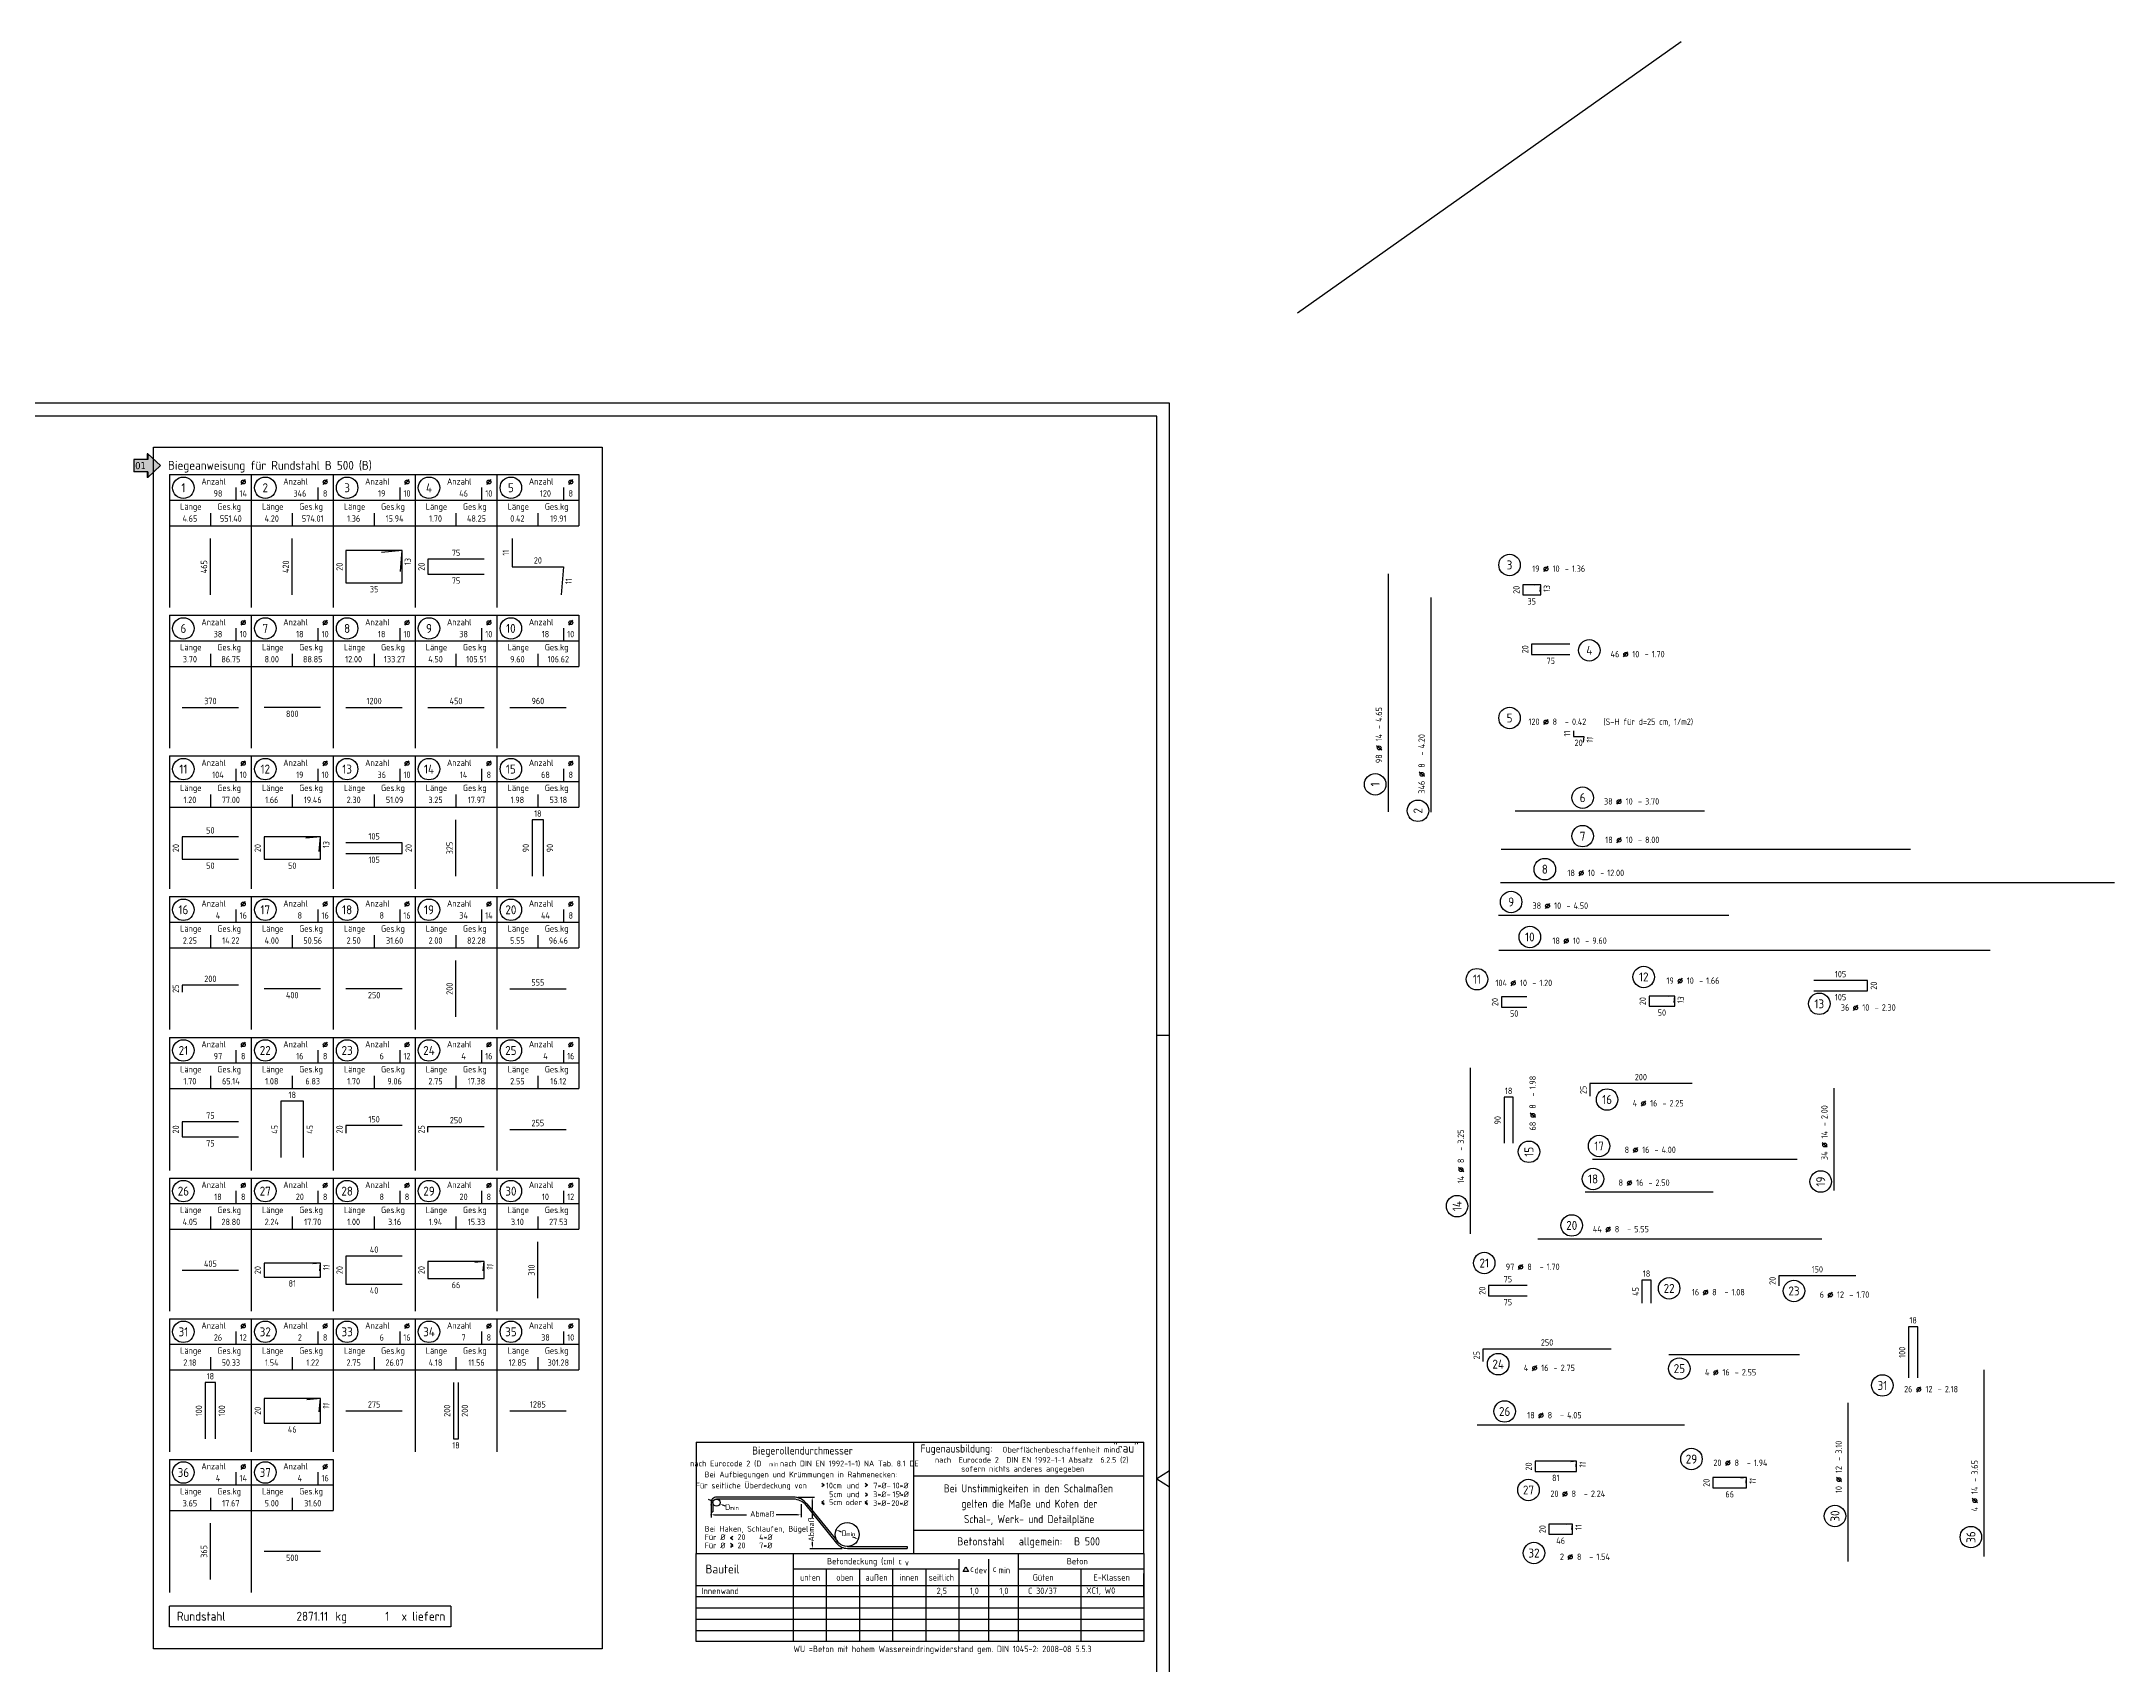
# Model space of a CAD drawing. Extents: x -4 to 84.7, y -5.7 to 50.5.
# Drawn here: x 43.4 to 83.92, y 18.78 to 50.53 of the extents above; entities that cross this region are included whole.
import ezdxf
from ezdxf.enums import TextEntityAlignment as Align

# ---------------------------------------------------------------- set-up
doc = ezdxf.new("R2010")
doc.units = 0
doc.header["$LTSCALE"] = 0.5
doc.linetypes.add('AUSGEZOGEN', pattern=[1000.01, 1000, 0.01])
for name, color, linetype in [('grau_hell', 7, 'Continuous'), ('index', 7, 'Continuous'), ('OBJEKT', 7, 'Continuous'), ('RAHMEN', 7, 'Continuous'), ('RND', 7, 'Continuous'), ('RND_BILD', 7, 'Continuous'), ('TEXT', 7, 'Continuous')]:
    doc.layers.add(name, color=color, linetype=linetype)
doc.layers.add('NOPLOT', color=7, linetype='Continuous', plot=False)
doc.styles.add('helv', font='tahoma.ttf')
doc.styles.add('txt', font='isocp.shx')

# ---------------------------------------------------------------- blocks, each defined once
blk = doc.blocks.new('DINA0')
at = {"layer": 'NOPLOT', "color": 191, "linetype": 'AUSGEZOGEN'}
blk.add_line((123.9, 87.637), (138.9, 98.246), dxfattribs=at)
at = {"layer": 'RAHMEN'}
for p, q in [((118.9, 84.1), (0, 84.1)), ((118.9, 0), (118.9, 84.1))]:
    blk.add_line(p, q, dxfattribs=at)
at = {"layer": 'RAHMEN', "color": 5}
for p, q in [((118.4, 83.6), (2, 83.6)), ((118.4, 0.5), (118.4, 83.6))]:
    blk.add_line(p, q, dxfattribs=at)
at = {"layer": 'RAHMEN', "color": 7}
blk.add_line((118.4, 59.4), (118.9, 59.4), dxfattribs=at)
at = {"layer": 'RAHMEN', "color": 7, "linetype": 'Continuous'}
for p, q in [((118.9, 42.36), (118.4, 42.05)), ((118.4, 42.05), (118.9, 41.74))]:
    blk.add_line(p, q, dxfattribs=at)
blk = doc.blocks.new('RND_AUSZ')
at = {"layer": 'RND', "color": 7, "linetype": 'Continuous'}
blk.add_line((1.341, 0.262), (1.509, 0.466), dxfattribs=at)
at = {"layer": 'RND', "color": 1, "linetype": 'Continuous'}
blk.add_circle((0, 0.52), 0.42, dxfattribs=at)
at = {"layer": 'RND', "color": 7, "linetype": 'Continuous'}
blk.add_circle((1.425, 0.364), 0.075, dxfattribs=at)
at = {"layer": 'RND', "color": 7, "linetype": 'Continuous', "style": 'txt'}
blk.add_text('-', height=0.25, dxfattribs=at).set_placement((2.163, 0.25))
for tag, p in [('WIEOFT', (-0.536, 0.25)), ('STK', (1.174, 0.25))]:
    blk.add_attdef(tag, text='', height=0.25, dxfattribs=at).set_placement(p, align=Align.RIGHT)
at = {"layer": 'RND', "color": 1, "linetype": 'Continuous', "style": 'txt'}
blk.add_attdef('POS', text='', height=0.35, dxfattribs=at).set_placement((0, 0.52), align=Align.MIDDLE)
at = {"layer": 'RND', "color": 7, "linetype": 'Continuous', "style": 'txt'}
for tag, p in [('DS', (1.683, 0.25)), ('LANG', (2.441, 0.25)), ('TEXT', (3.669, 0.25))]:
    blk.add_attdef(tag, p, '', height=0.25, dxfattribs=at)
blk = doc.blocks.new('RND_LIS2')
at = {"layer": 'RND', "color": 3, "linetype": 'Continuous'}
for p, q in [((0, 0), (0, -5.2)), ((0, 0), (3.2, 0)), ((3.2, 0), (3.2, -2)), ((2.6, -0.503), (2.6, -1)), ((0, -1), (3.2, -1)), ((1.6, -1.503), (1.6, -2)), ((0, -2), (3.2, -2))]:
    blk.add_line(p, q, dxfattribs=at)
at = {"layer": 'RND', "color": 7, "linetype": 'Continuous'}
blk.add_line((2.805, -0.39), (2.973, -0.186), dxfattribs=at)
at = {"layer": 'RND', "color": 1, "linetype": 'Continuous'}
blk.add_circle((0.545, -0.513), 0.42, dxfattribs=at)
at = {"layer": 'RND', "color": 7, "linetype": 'Continuous'}
blk.add_circle((2.889, -0.288), 0.075, dxfattribs=at)
at = {"layer": 'RND', "color": 7, "linetype": 'Continuous', "style": 'txt'}
for s, p in [('Anzahl', (1.249, -0.391)), ('Länge', (0.42, -1.373)), ('Ges.kg', (1.872, -1.373))]:
    blk.add_text(s, height=0.25, dxfattribs=at).set_placement(p)
at = {"layer": 'RND', "color": 1, "linetype": 'Continuous', "style": 'txt'}
blk.add_attdef('POS1', text='', height=0.35, dxfattribs=at).set_placement((0.545, -0.513), align=Align.MIDDLE)
at = {"layer": 'RND', "color": 7, "linetype": 'Continuous', "style": 'txt'}
for tag, p in [('STK1', (1.897, -0.859)), ('DS1', (2.885, -0.859)), ('LANG1', (0.8, -1.841)), ('GEW', (2.4, -1.841))]:
    blk.add_attdef(tag, text='', height=0.25, dxfattribs=at).set_placement(p, align=Align.CENTER)
blk = doc.blocks.new('RND_SUM')
at = {"layer": 'RND', "color": 5, "linetype": 'Continuous'}
for p, q in [((0, 0), (0, 0.8)), ((11, 0.8), (0, 0.8)), ((11, 0), (0, 0)), ((11, 0.8), (11, 0))]:
    blk.add_line(p, q, dxfattribs=at)
at = {"layer": 'RND', "color": 1, "linetype": 'Continuous', "style": 'txt'}
for s, p in [('Rundstahl', (0.292, 0.235)), ('kg', (6.483, 0.235))]:
    blk.add_text(s, height=0.35, dxfattribs=at).set_placement(p)
blk.add_text('x liefern', height=0.35, dxfattribs=at).set_placement((10.784, 0.235), align=Align.RIGHT)
for tag, p in [('RND-S', (6.203, 0.235)), ('RND-Z', (8.59, 0.235))]:
    blk.add_attdef(tag, text='', height=0.35, dxfattribs=at).set_placement(p, align=Align.RIGHT)
blk = doc.blocks.new('hin_ind5')
at = {"layer": 'grau_hell', "linetype": 'AUSGEZOGEN'}
h = blk.add_hatch(color=9, dxfattribs=at)
h.dxf.hatch_style = 2
h.paths.add_polyline_path([(0, 0), (0.62, -0.58), (0.62, -0.3), (1.31, -0.3), (1.31, 0.3), (0.62, 0.3), (0.62, 0.58)])
h.paths.add_polyline_path([(0.34, -0.27), (1.31, -0.27), (1.31, 0.27), (0.34, 0.27)], flags=9)
at = {"layer": 'OBJEKT', "linetype": 'AUSGEZOGEN'}
for points in [[(0.62, 0.3), (0.66, 0.3), (0.66, 0.58), (0.62, 0.58)], [(0.62, -0.58), (0.66, -0.58), (0.66, -0.3), (0.62, -0.3)]]:
    blk.add_hatch(color=1, dxfattribs=at).paths.add_polyline_path(points)
at = {"layer": 'OBJEKT', "color": 1, "linetype": 'AUSGEZOGEN'}
for p, q in [((0, 0), (0.62, 0.58)), ((0, 0), (0.62, -0.58)), ((0.62, 0.58), (0.62, 0.3)), ((0.62, 0.58), (0.66, 0.58)), ((0.62, 0.3), (1.31, 0.3)), ((0.66, 0.58), (0.66, 0.3)), ((1.31, 0.3), (1.31, -0.3)), ((0.62, -0.3), (0.62, -0.58)), ((0.62, -0.3), (1.31, -0.3)), ((0.66, -0.3), (0.66, -0.58))]:
    blk.add_line(p, q, dxfattribs=at)
at = {"layer": 'OBJEKT', "color": 7, "linetype": 'AUSGEZOGEN'}
blk.add_line((0.62, -0.58), (0.66, -0.58), dxfattribs=at)
at = {"layer": 'index', "color": 1, "linetype": 'Continuous', "style": 'helv'}
blk.add_attdef('INDEX', text='', height=0.35, rotation=360, dxfattribs=at).set_placement((1.26, 0), align=Align.MIDDLE_RIGHT)

msp = doc.modelspace()

# ---------------------------------------------------------------- linework, layer by layer
at = {"layer": 'RAHMEN', "color": 5, "linetype": 'Continuous'}
for p, q in [((56.2012, 23.1503), (64.9512, 23.1503)), ((56.2012, 23.1503), (56.2012, 20.9713)), ((60.4504, 20.9713), (60.4504, 23.1503)), ((64.9512, 20.9713), (64.9512, 23.1503)), ((64.9512, 20.1177), (64.9512, 20.5801))]:
    msp.add_line(p, q, dxfattribs=at)
at = {"layer": 'RAHMEN', "color": 7, "linetype": 'AUSGEZOGEN'}
for p, q in [((58.6993, 22.3076), (58.6557, 22.3382)), ((58.6993, 22.3076), (58.6557, 22.277)), ((59.5492, 22.3076), (59.5056, 22.3382)), ((59.5492, 22.3076), (59.5056, 22.277)), ((60.4504, 22.4928), (64.9512, 22.4928)), ((58.6557, 21.9798), (58.6993, 22.0103)), ((58.6557, 21.9798), (58.6993, 21.9492)), ((58.6557, 21.9604), (58.6993, 21.9298)), ((59.5056, 21.9798), (59.5492, 22.0103)), ((59.5056, 21.9798), (59.5492, 21.9492)), ((59.5056, 21.9604), (59.5492, 21.9298)), ((59.5497, 22.1179), (59.5061, 22.1484)), ((59.5497, 22.1179), (59.5061, 22.0873)), ((56.8707, 21.277), (56.9143, 21.3076)), ((56.8707, 21.277), (56.9143, 21.2464)), ((56.9143, 21.1361), (56.8707, 21.1667)), ((56.9143, 21.1361), (56.8707, 21.1056)), ((56.9143, 21.1167), (56.8707, 21.0862)), ((60.4504, 21.4289), (64.9512, 21.4289)), ((56.2012, 20.3487), (64.9512, 20.3487)), ((56.2012, 20.1287), (64.9512, 20.1287)), ((56.2012, 19.9087), (64.9512, 19.9087)), ((56.2012, 19.6887), (64.9512, 19.6887)), ((56.2012, 19.4687), (64.9512, 19.4687))]:
    msp.add_line(p, q, dxfattribs=at)
at = {"layer": 'RAHMEN', "color": 7, "linetype": 'Continuous'}
for p, q in [((56.5309, 21.9917), (56.4376, 22.0275)), ((56.4906, 21.9659), (56.4906, 21.7887)), ((56.526, 21.9659), (56.526, 21.7887)), ((58.0925, 22.0722), (56.5969, 22.0722)), ((58.0798, 22.0367), (56.5969, 22.0367)), ((56.7167, 21.9202), (56.7637, 21.9021)), ((58.1839, 22.0755), (58.5101, 22.0755)), ((58.2505, 21.9362), (58.2505, 21.6827)), ((58.315, 21.9474), (58.9449, 21.1721)), ((58.3634, 21.9432), (58.9696, 21.1972)), ((58.4677, 22.0082), (58.4677, 21.6672)), ((56.4906, 21.7887), (56.526, 21.7887)), ((56.4906, 21.7773), (56.4906, 21.677)), ((56.5581, 21.7277), (57.1864, 21.7277)), ((58.183, 21.7277), (57.7646, 21.7277)), ((58.421, 21.0702), (59.0545, 21.0702)), ((58.4722, 21.1377), (58.4722, 21.1969)), ((59.0424, 21.3894), (58.9985, 21.4084)), ((59.1545, 21.1083), (60.3237, 21.1078)), ((59.1545, 21.0724), (60.3237, 21.0724)), ((59.3044, 21.2765), (59.2636, 21.2941)), ((60.3237, 21.1078), (60.3237, 21.0724)), ((58.102, 19.2746), (58.102, 20.9713)), ((58.7498, 19.2487), (58.7498, 20.6694)), ((59.3976, 19.2487), (59.3976, 20.6694)), ((60.0454, 19.2487), (60.0454, 20.6694)), ((60.6932, 19.2487), (60.6932, 20.6694)), ((61.341, 19.2487), (61.341, 20.8617)), ((61.9203, 19.2487), (61.9203, 20.8617)), ((62.4996, 19.2487), (62.4996, 20.9713)), ((63.7254, 19.2487), (63.7254, 20.6694)), ((58.102, 19.2487), (58.102, 20.3487)), ((61.341, 19.2487), (61.341, 20.3487))]:
    msp.add_line(p, q, dxfattribs=at)
at = {"layer": 'RAHMEN', "color": 1, "linetype": 'Continuous'}
for p, q in [((58.102, 20.6694), (61.341, 20.6694)), ((62.4996, 20.6694), (64.9512, 20.6694))]:
    msp.add_line(p, q, dxfattribs=at)
at = {"layer": 'RAHMEN', "color": 5, "linetype": 'AUSGEZOGEN'}
msp.add_lwpolyline([(56.2012, 20.9713), (64.9512, 20.9713), (64.9512, 19.2487), (56.2012, 19.2487)], close=True, dxfattribs=at)
at = {"layer": 'RAHMEN', "color": 1, "linetype": 'Continuous'}
msp.add_lwpolyline([(61.4698, 20.714), (61.5243, 20.6195), (61.4153, 20.6195)], close=True, dxfattribs=at)
at = {"layer": 'RAHMEN', "color": 7, "linetype": 'Continuous'}
for centre, radius in [((56.5969, 21.9659), 0.0709), ((59.1514, 21.3424), 0.2341)]:
    msp.add_circle(centre, radius, dxfattribs=at)
for centre, radius, start, end in [((56.5969, 21.9659), 0.1063, 89.99998, 180), ((58.0798, 21.6824), 0.3543, 48.41068, 90), ((58.0925, 21.723), 0.3491, 39.09564, 90), ((59.1545, 21.3424), 0.27, 219.09564, 270)]:
    msp.add_arc(centre, radius, start, end, dxfattribs=at)
for p in [(56.4906, 21.9249), (60.1887, 22.153), (56.4906, 21.7277), (58.9365, 21.4351), (59.3664, 21.2497)]:
    msp.add_point(p, dxfattribs=at)
for points in [[(56.4789, 22.0023), (56.4852, 22.0186), (56.5309, 21.9917)], [(56.7136, 21.912), (56.7198, 21.9283), (56.6678, 21.939)], [(58.4789, 22.0082), (58.4564, 22.0082), (58.4677, 22.0757)], [(56.5581, 21.7165), (56.5581, 21.739), (56.4906, 21.7277)], [(58.183, 21.7165), (58.183, 21.739), (58.2505, 21.7277)], [(58.4835, 21.1377), (58.461, 21.1377), (58.4722, 21.0702)], [(58.994, 21.398), (59.0029, 21.4187), (58.9365, 21.4351)], [(59.3, 21.2661), (59.3089, 21.2868), (59.3664, 21.2497)]]:
    msp.add_solid(points, dxfattribs=at)
at = {"layer": 'RND', "color": 1, "linetype": 'AUSGEZOGEN'}
for points in [[(69.7296, 35.4715), (69.7296, 40.1215)], [(72.6935, 39.7809), (72.7048, 39.9104), (72.3548, 39.9104), (72.3548, 39.7104), (72.7048, 39.7104), (72.7048, 39.9104), (72.5753, 39.8991)], [(70.565, 35.4625), (70.565, 39.6625)], [(73.2755, 38.748), (72.5255, 38.748), (72.5255, 38.548), (73.2755, 38.548)], [(73.3456, 37.055), (73.3456, 36.945), (73.5456, 36.945), (73.536, 36.8355)], [(72.2058, 35.4874), (75.9058, 35.4874)], [(79.9308, 34.7356), (71.9308, 34.7356)], [(71.9188, 34.0893), (83.9188, 34.0893)], [(71.8808, 33.4487), (76.3808, 33.4487)], [(71.8867, 32.7641), (81.4867, 32.7641)], [(78.0395, 31.9723), (79.0895, 31.9723), (79.0895, 32.1723), (78.0395, 32.1723)], [(72.436, 31.8527), (71.936, 31.8527), (71.936, 31.6527), (72.436, 31.6527)], [(75.3113, 31.7401), (75.3227, 31.8696), (74.8227, 31.8696), (74.8227, 31.6696), (75.3227, 31.6696), (75.3227, 31.8696), (75.1932, 31.8583)], [(71.3302, 27.2178), (71.3302, 30.4678)], [(75.6622, 30.1599), (73.6622, 30.1599), (73.6622, 29.9099)], [(78.4366, 28.0711), (78.4366, 30.0711)], [(72.1672, 28.9915), (72.1672, 29.8915), (71.9872, 29.8915), (71.9872, 28.9915)], [(77.7168, 28.6769), (73.7168, 28.6769)], [(76.075, 28.0336), (73.575, 28.0336)], [(72.6497, 27.125), (78.1997, 27.125)], [(78.8608, 26.4021), (77.3608, 26.4021), (77.3608, 26.2021)], [(72.4374, 26.2102), (71.6874, 26.2102), (71.6874, 26.0102), (72.4374, 26.0102)], [(74.8629, 25.8681), (74.8629, 26.3181), (74.6829, 26.3181), (74.6829, 25.8681)], [(80.0722, 24.4052), (80.0722, 25.4052), (79.8922, 25.4052), (79.8922, 24.4052)], [(71.5783, 24.7228), (71.5783, 24.9728), (74.0783, 24.9728)], [(75.21, 24.8639), (77.76, 24.8639)], [(81.3714, 20.9144), (81.3714, 24.5644)], [(78.7153, 20.8168), (78.7153, 23.9168)], [(71.4648, 23.4883), (75.5148, 23.4883)], [(73.3952, 22.6642), (73.4048, 22.7738), (72.5948, 22.7738), (72.5948, 22.5738), (73.4048, 22.5738), (73.4048, 22.7738), (73.2952, 22.7642)], [(76.7177, 22.3452), (76.7273, 22.4547), (76.0673, 22.4547), (76.0673, 22.2547), (76.7273, 22.2547), (76.7273, 22.4547), (76.6177, 22.4452)], [(73.3148, 21.4382), (73.3244, 21.5478), (72.8644, 21.5478), (72.8644, 21.3478), (73.3244, 21.3478), (73.3244, 21.5478), (73.2148, 21.5382)]]:
    msp.add_lwpolyline(points, dxfattribs=at)
at = {"layer": 'RND_BILD', "color": 1, "linetype": 'AUSGEZOGEN'}
for points in [[(46.7059, 39.7122), (46.7059, 40.8122)], [(48.3059, 39.7122), (48.3059, 40.8122)], [(50.4203, 40.1694), (50.4559, 40.5764), (49.3559, 40.5764), (49.3559, 39.9479), (50.4559, 39.9479), (50.4559, 40.5764), (50.0489, 40.5408)], [(52.605, 40.8122), (52.605, 40.2611), (53.6069, 40.2611), (53.5589, 39.7122)], [(52.0559, 40.4088), (50.9559, 40.4088), (50.9559, 40.1155), (52.0559, 40.1155)], [(46.1559, 37.5122), (47.2559, 37.5122)], [(48.8559, 37.5122), (47.7559, 37.5122)], [(49.3559, 37.5122), (50.4559, 37.5122)], [(50.9559, 37.5122), (52.0559, 37.5122)], [(52.5559, 37.5122), (53.6559, 37.5122)], [(51.5059, 34.2122), (51.5059, 35.3122)], [(53.2159, 34.2122), (53.2159, 35.3122), (52.9959, 35.3122), (52.9959, 34.2122)], [(47.2559, 34.9822), (46.1559, 34.9822), (46.1559, 34.5422), (47.2559, 34.5422)], [(48.831, 34.6972), (48.8559, 34.9822), (47.7559, 34.9822), (47.7559, 34.5422), (48.8559, 34.5422), (48.8559, 34.9822), (48.571, 34.9572)], [(49.3559, 34.6574), (50.4559, 34.6574), (50.4559, 34.8669), (49.3559, 34.8669)], [(51.5059, 31.4622), (51.5059, 32.5622)], [(47.2559, 32.0809), (46.1559, 32.0809), (46.1559, 31.9434)], [(48.8559, 32.0122), (47.7559, 32.0122)], [(50.4559, 32.0122), (49.3559, 32.0122)], [(52.5559, 32.0122), (53.6559, 32.0122)], [(48.5259, 28.7122), (48.5259, 29.8122), (48.0859, 29.8122), (48.0859, 28.7122)], [(47.2559, 29.4088), (46.1559, 29.4088), (46.1559, 29.1155), (47.2559, 29.1155)], [(50.4559, 29.3355), (49.3559, 29.3355), (49.3559, 29.1888)], [(50.9559, 29.2072), (50.9559, 29.3172), (52.0559, 29.3172)], [(52.5559, 29.2622), (53.6559, 29.2622)], [(50.4559, 26.7872), (49.3559, 26.7872), (49.3559, 26.2372), (50.4559, 26.2372)], [(53.1059, 25.9622), (53.1059, 27.0622)], [(46.1559, 26.5122), (47.2559, 26.5122)], [(48.8429, 26.4991), (48.8559, 26.648), (47.7559, 26.648), (47.7559, 26.3764), (48.8559, 26.3764), (48.8559, 26.648), (48.7071, 26.6349)], [(52.04, 26.4962), (52.0559, 26.6788), (50.9559, 26.6788), (50.9559, 26.3455), (52.0559, 26.3455), (52.0559, 26.6788), (51.8733, 26.6628)], [(46.8049, 23.2122), (46.8049, 24.3122), (46.6069, 24.3122), (46.6069, 23.2122)], [(51.4564, 24.3122), (51.4564, 23.2122), (51.5554, 23.2122), (51.5554, 24.3122)], [(48.833, 23.7392), (48.8559, 24.0013), (47.7559, 24.0013), (47.7559, 23.523), (48.8559, 23.523), (48.8559, 24.0013), (48.5939, 23.9784)], [(49.3559, 23.7622), (50.4559, 23.7622)], [(52.5559, 23.7622), (53.6559, 23.7622)], [(46.7059, 20.4622), (46.7059, 21.5622)], [(48.8559, 21.0122), (47.7559, 21.0122)]]:
    msp.add_lwpolyline(points, dxfattribs=at)
at = {"layer": 'TEXT', "color": 1, "linetype": 'AUSGEZOGEN'}
msp.add_lwpolyline([(45.5964, 42.5971), (54.3611, 42.5971), (54.3611, 19.1086), (45.5964, 19.1086)], close=True, dxfattribs=at)

# ---------------------------------------------------------------- block references
at = {"layer": 'index', "color": 7, "linetype": 'AUSGEZOGEN'}
ref = msp.add_blockref('hin_ind5', (45.7319, 42.2397), dxfattribs=dict(at, xscale=-0.4, yscale=0.4, zscale=0.4))
ref.add_attrib('INDEX', '01', dxfattribs={"color": 1, "linetype": 'Continuous', "height": 0.14, "rotation": 360, "style": 'helv'}).set_placement((45.4461, 42.2397), align=Align.MIDDLE_RIGHT)
at = {"layer": 'RAHMEN', "color": 7, "linetype": 'AUSGEZOGEN', "xscale": 0.5, "yscale": 0.5, "zscale": 0.5}
msp.add_blockref('DINA0', (6.0012, 1.4073), dxfattribs=at)
at = {"layer": 'RND', "color": 7, "linetype": 'AUSGEZOGEN', "xscale": 0.5, "yscale": 0.5, "zscale": 0.5}
for p, values in [((72.0952, 40.0368), {'POS': '3', 'STK': '19', 'DS': '10', 'LANG': '1.36'}), ((73.6535, 38.3667), {'POS': '4', 'STK': '46', 'DS': '10', 'LANG': '1.70'}), ((72.0956, 37.045), {'POS': '5', 'STK': '120', 'DS': '8', 'LANG': '0.42', 'TEXT': '(S-H für d=25 cm, 1/m2)'}), ((73.5236, 35.4874), {'POS': '6', 'STK': '38', 'DS': '10', 'LANG': '3.70'}), ((73.5242, 34.7356), {'POS': '7', 'STK': '18', 'DS': '10', 'LANG': '8.00'}), ((72.7854, 34.0893), {'POS': '8', 'STK': '18', 'DS': '10', 'LANG': '12.00'}), ((72.1261, 33.4487), {'POS': '9', 'STK': '38', 'DS': '10', 'LANG': '4.50'}), ((72.4921, 32.7641), {'POS': '10', 'STK': '18', 'DS': '10', 'LANG': '9.60'}), ((74.7181, 31.983), {'POS': '12', 'STK': '19', 'DS': '10', 'LANG': '1.66'}), ((71.4581, 31.9385), {'POS': '11', 'STK': '104', 'DS': '10', 'LANG': '1.20'}), ((78.1486, 31.4578), {'POS': '13', 'STK': '36', 'DS': '10', 'LANG': '2.30'}), ((71.6012, 26.3896), {'POS': '21', 'STK': '97', 'DS': '8', 'LANG': '1.70'}), ((75.2139, 25.8942), {'POS': '22', 'STK': '16', 'DS': '8', 'LANG': '1.08'}), ((79.3819, 23.9972), {'POS': '31', 'STK': '26', 'DS': '12', 'LANG': '2.18'}), ((75.6501, 22.558), {'POS': '29', 'STK': '20', 'DS': '8', 'LANG': '1.94'}), ((72.4654, 21.9531), {'POS': '27', 'STK': '20', 'DS': '8', 'LANG': '2.24'}), ((72.5724, 20.7209), {'POS': '32', 'STK': '2', 'DS': '8', 'LANG': '1.54'})]:
    msp.add_blockref('RND_AUSZ', p, dxfattribs=at).add_auto_attribs(values)
at = {"layer": 'RND', "color": 7, "linetype": 'AUSGEZOGEN', "xscale": 0.5, "yscale": 0.5, "zscale": 0.5, "rotation": 90}
for p, values in [((69.7296, 36.0076), {'POS': '1', 'STK': '98', 'DS': '14', 'LANG': '4.65'}), ((70.565, 35.4907), {'POS': '2', 'STK': '346', 'DS': '8', 'LANG': '4.20'}), ((72.7345, 28.8252), {'POS': '15', 'STK': '68', 'DS': '8', 'LANG': '1.98'}), ((71.3302, 27.7621), {'POS': '14', 'STK': '14', 'DS': '8', 'LANG': '3.25'})]:
    msp.add_blockref('RND_AUSZ', p, dxfattribs=at).add_auto_attribs(values)
at = {"layer": 'RND', "color": 1, "linetype": 'AUSGEZOGEN', "xscale": 0.5, "yscale": 0.5, "zscale": 0.5}
for p, values in [((74.0017, 29.586), {'POS': '16', 'STK': '4', 'DS': '16', 'LANG': '2.25'}), ((71.8733, 24.4132), {'POS': '24', 'STK': '4', 'DS': '16', 'LANG': '2.75'}), ((75.4142, 24.327), {'POS': '25', 'STK': '4', 'DS': '16', 'LANG': '2.55'}), ((71.9995, 23.4883), {'POS': '26', 'STK': '18', 'DS': '8', 'LANG': '4.05'})]:
    msp.add_blockref('RND_AUSZ', p, dxfattribs=at).add_auto_attribs(values)
at = {"layer": 'RND', "color": 102, "linetype": 'AUSGEZOGEN', "xscale": 0.5, "yscale": 0.5, "zscale": 0.5, "rotation": 90}
msp.add_blockref('RND_AUSZ', (78.4366, 28.2436), dxfattribs=at).add_auto_attribs({'POS': '19', 'STK': '34', 'DS': '14', 'LANG': '2.00'})
at = {"layer": 'RND', "color": 191, "linetype": 'AUSGEZOGEN', "xscale": 0.5, "yscale": 0.5, "zscale": 0.5}
msp.add_blockref('RND_AUSZ', (73.8455, 28.6769), dxfattribs=at).add_auto_attribs({'POS': '17', 'STK': '8', 'DS': '16', 'LANG': '4.00'})
at = {"layer": 'RND', "color": 102, "linetype": 'AUSGEZOGEN', "xscale": 0.5, "yscale": 0.5, "zscale": 0.5}
for p, values in [((73.727, 28.0336), {'POS': '18', 'STK': '8', 'DS': '16', 'LANG': '2.50'}), ((73.3108, 27.125), {'POS': '20', 'STK': '44', 'DS': '8', 'LANG': '5.55'}), ((77.6537, 25.8448), {'POS': '23', 'STK': '6', 'DS': '12', 'LANG': '1.70'})]:
    msp.add_blockref('RND_AUSZ', p, dxfattribs=at).add_auto_attribs(values)
at = {"layer": 'RND', "color": 1, "linetype": 'AUSGEZOGEN', "xscale": 0.5, "yscale": 0.5, "zscale": 0.5, "rotation": 90}
for p, values in [((78.7153, 21.7039), {'POS': '30', 'STK': '10', 'DS': '12', 'LANG': '3.10'}), ((81.3714, 21.2926), {'POS': '36', 'STK': '4', 'DS': '14', 'LANG': '3.65'})]:
    msp.add_blockref('RND_AUSZ', p, dxfattribs=at).add_auto_attribs(values)
at = {"layer": 'RND_BILD', "color": 6, "linetype": 'AUSGEZOGEN', "xscale": 0.5, "yscale": 0.5, "zscale": 0.5}
for p, values in [((45.9059, 42.0622), {'POS1': '1', 'STK1': '98', 'DS1': '14', 'LANG1': '4.65', 'GEW': '551.40'}), ((45.9059, 31.0622), {'POS1': '21', 'STK1': '97', 'DS1': '8', 'LANG1': '1.70', 'GEW': '65.14'})]:
    msp.add_blockref('RND_LIS2', p, dxfattribs=at).add_auto_attribs(values)
at = {"layer": 'RND_BILD', "color": 7, "linetype": 'AUSGEZOGEN', "xscale": 0.5, "yscale": 0.5, "zscale": 0.5}
for name, p, values in [('RND_LIS2', (47.5059, 42.0622), {'POS1': '2', 'STK1': '346', 'DS1': '8', 'LANG1': '4.20', 'GEW': '574.01'}), ('RND_LIS2', (49.1059, 42.0622), {'POS1': '3', 'STK1': '19', 'DS1': '10', 'LANG1': '1.36', 'GEW': '15.94'}), ('RND_LIS2', (50.7059, 42.0622), {'POS1': '4', 'STK1': '46', 'DS1': '10', 'LANG1': '1.70', 'GEW': '48.25'}), ('RND_LIS2', (52.3059, 42.0622), {'POS1': '5', 'STK1': '120', 'DS1': '8', 'LANG1': '0.42', 'GEW': '19.91'}), ('RND_LIS2', (45.9059, 39.3122), {'POS1': '6', 'STK1': '38', 'DS1': '10', 'LANG1': '3.70', 'GEW': '86.75'}), ('RND_LIS2', (47.5059, 39.3122), {'POS1': '7', 'STK1': '18', 'DS1': '10', 'LANG1': '8.00', 'GEW': '88.85'}), ('RND_LIS2', (49.1059, 39.3122), {'POS1': '8', 'STK1': '18', 'DS1': '10', 'LANG1': '12.00', 'GEW': '133.27'}), ('RND_LIS2', (50.7059, 39.3122), {'POS1': '9', 'STK1': '38', 'DS1': '10', 'LANG1': '4.50', 'GEW': '105.51'}), ('RND_LIS2', (52.3059, 39.3122), {'POS1': '10', 'STK1': '18', 'DS1': '10', 'LANG1': '9.60', 'GEW': '106.62'}), ('RND_LIS2', (45.9059, 36.5622), {'POS1': '11', 'STK1': '104', 'DS1': '10', 'LANG1': '1.20', 'GEW': '77.00'}), ('RND_LIS2', (47.5059, 36.5622), {'POS1': '12', 'STK1': '19', 'DS1': '10', 'LANG1': '1.66', 'GEW': '19.46'}), ('RND_LIS2', (49.1059, 36.5622), {'POS1': '13', 'STK1': '36', 'DS1': '10', 'LANG1': '2.30', 'GEW': '51.09'}), ('RND_LIS2', (50.7059, 36.5622), {'POS1': '14', 'STK1': '14', 'DS1': '8', 'LANG1': '3.25', 'GEW': '17.97'}), ('RND_LIS2', (52.3059, 36.5622), {'POS1': '15', 'STK1': '68', 'DS1': '8', 'LANG1': '1.98', 'GEW': '53.18'}), ('RND_LIS2', (45.9059, 33.8122), {'POS1': '16', 'STK1': '4', 'DS1': '16', 'LANG1': '2.25', 'GEW': '14.22'}), ('RND_LIS2', (47.5059, 33.8122), {'POS1': '17', 'STK1': '8', 'DS1': '16', 'LANG1': '4.00', 'GEW': '50.56'}), ('RND_LIS2', (49.1059, 33.8122), {'POS1': '18', 'STK1': '8', 'DS1': '16', 'LANG1': '2.50', 'GEW': '31.60'}), ('RND_LIS2', (50.7059, 33.8122), {'POS1': '19', 'STK1': '34', 'DS1': '14', 'LANG1': '2.00', 'GEW': '82.28'}), ('RND_LIS2', (52.3059, 33.8122), {'POS1': '20', 'STK1': '44', 'DS1': '8', 'LANG1': '5.55', 'GEW': '96.46'}), ('RND_LIS2', (47.5059, 31.0622), {'POS1': '22', 'STK1': '16', 'DS1': '8', 'LANG1': '1.08', 'GEW': '6.83'}), ('RND_LIS2', (49.1059, 31.0622), {'POS1': '23', 'STK1': '6', 'DS1': '12', 'LANG1': '1.70', 'GEW': '9.06'}), ('RND_LIS2', (50.7059, 31.0622), {'POS1': '24', 'STK1': '4', 'DS1': '16', 'LANG1': '2.75', 'GEW': '17.38'}), ('RND_LIS2', (52.3059, 31.0622), {'POS1': '25', 'STK1': '4', 'DS1': '16', 'LANG1': '2.55', 'GEW': '16.12'}), ('RND_LIS2', (45.9059, 28.3122), {'POS1': '26', 'STK1': '18', 'DS1': '8', 'LANG1': '4.05', 'GEW': '28.80'}), ('RND_LIS2', (47.5059, 28.3122), {'POS1': '27', 'STK1': '20', 'DS1': '8', 'LANG1': '2.24', 'GEW': '17.70'}), ('RND_LIS2', (49.1059, 28.3122), {'POS1': '28', 'STK1': '8', 'DS1': '8', 'LANG1': '1.00', 'GEW': '3.16'}), ('RND_LIS2', (50.7059, 28.3122), {'POS1': '29', 'STK1': '20', 'DS1': '8', 'LANG1': '1.94', 'GEW': '15.33'}), ('RND_LIS2', (52.3059, 28.3122), {'POS1': '30', 'STK1': '10', 'DS1': '12', 'LANG1': '3.10', 'GEW': '27.53'}), ('RND_LIS2', (45.9059, 25.5622), {'POS1': '31', 'STK1': '26', 'DS1': '12', 'LANG1': '2.18', 'GEW': '50.33'}), ('RND_LIS2', (47.5059, 25.5622), {'POS1': '32', 'STK1': '2', 'DS1': '8', 'LANG1': '1.54', 'GEW': '1.22'}), ('RND_LIS2', (49.1059, 25.5622), {'POS1': '33', 'STK1': '6', 'DS1': '16', 'LANG1': '2.75', 'GEW': '26.07'}), ('RND_LIS2', (50.7059, 25.5622), {'POS1': '34', 'STK1': '7', 'DS1': '8', 'LANG1': '4.18', 'GEW': '11.56'}), ('RND_LIS2', (52.3059, 25.5622), {'POS1': '35', 'STK1': '38', 'DS1': '10', 'LANG1': '12.85', 'GEW': '301.28'}), ('RND_LIS2', (45.9059, 22.8122), {'POS1': '36', 'STK1': '4', 'DS1': '14', 'LANG1': '3.65', 'GEW': '17.67'}), ('RND_LIS2', (47.5059, 22.8122), {'POS1': '37', 'STK1': '4', 'DS1': '16', 'LANG1': '5.00', 'GEW': '31.60'}), ('RND_SUM', (45.9059, 19.5403), {'RND-S': '2871.11', 'RND-Z': '1'})]:
    msp.add_blockref(name, p, dxfattribs=at).add_auto_attribs(values)

# ---------------------------------------------------------------- texts
at = {"layer": 'RAHMEN', "color": 1, "linetype": 'Continuous', "style": 'txt', "width": 0.95}
for s, p in [('Fugenausbildung:', (61.2873, 22.9455)), ('Biegerollendurchmesser', (58.2791, 22.906)), ('Bei Unstimmigkeiten in den Schalmaßen', (62.6937, 22.1662)), ('gelten die Maße und Koten der', (62.7107, 21.8662)), ('Schal-, Werk- und Detailpläne', (62.7072, 21.5662))]:
    msp.add_text(s, height=0.1575, dxfattribs=at).set_placement(p, align=Align.CENTER)
at = {"layer": 'RAHMEN', "color": 7, "linetype": 'Continuous', "style": 'txt'}
msp.add_text('nach Eurocode 2 (D     nach DIN EN 1992-1-1) NA Tab. 8.1 DE', height=0.1125, dxfattribs=at).set_placement((58.3153, 22.675), align=Align.CENTER)
for s, p in [('nach  Eurocode 2  DIN EN 1992-1-1 Absatz  6.2.5 (2)', (60.8675, 22.7456)), ('Oberflächenbeschaffenheit mind.', (62.1857, 22.9455)), ('Bei Aufbiegungen und Krümmungen in Rahmenecken:', (56.363, 22.4608)), ('10cm', (58.7363, 22.2446)), ('und', (59.1406, 22.2446)), ('7*%%C', (59.6622, 22.2446)), ('-', (59.9237, 22.2446)), ('10*%%C', (60.0387, 22.2446)), ('sofern nichts anderes angegeben', (61.3807, 22.5725)), ('D', (56.7659, 21.8234)), ('5cm', (58.7957, 21.9168)), ('5cm', (58.7966, 22.0728)), ('oder', (59.1203, 21.9168)), ('und', (59.1411, 22.0728)), ('3*%%C', (59.6593, 21.9009)), ('3*%%C', (59.6608, 22.0728)), ('-', (59.9208, 21.9009)), ('-', (59.9223, 22.0728)), ('20*%%C', (60.0142, 21.9009)), ('15*%%C', (60.0387, 22.0728)), ('Bei Haken, Schlaufen, Bügel', (56.3652, 21.3991)), ('Abmaß', (57.2539, 21.6913)), ('Für %%C', (56.365, 21.2351)), ('Für %%C', (56.3652, 21.0731)), ('20', (57.007, 21.2351)), ('20', (57.0072, 21.0731)), ('4*%%C', (57.4309, 21.2351)), ('7*%%C', (57.4309, 21.0731)), ('D', (59.0431, 21.313))]:
    msp.add_text(s, height=0.1125, dxfattribs=at).set_placement(p)
msp.add_text('Für seitliche Überdeckung von', height=0.1125, dxfattribs=at).set_placement((58.364, 22.2446), align=Align.RIGHT)
msp.add_text('Abmaß', height=0.1125, rotation=90, dxfattribs=at).set_placement((58.5041, 21.2054))
at = {"layer": 'RAHMEN', "color": 1, "linetype": 'Continuous', "style": 'txt'}
for s, height, p in [('Betonstahl', 0.1575, (61.302, 21.1303)), ('allgemein:', 0.1575, (62.5053, 21.1303)), ('B 500 ', 0.1575, (63.584, 21.1303)), ('Bauteil', 0.175, (56.384, 20.581)), ('Betondeckung (cm) c', 0.125, (58.7575, 20.7594)), ('v', 0.125, (60.2792, 20.733)), ('c', 0.125, (61.5559, 20.6111)), ('dev', 0.125, (61.6375, 20.5847)), ('c', 0.125, (61.9982, 20.6111)), ('min', 0.125, (62.1067, 20.5847)), ('Beton', 0.125, (63.4438, 20.7594)), ('WU =Beton mit hohem Wassereindringwiderstand gem. DIN 1045-2: 2008-08 5.5.3', 0.125, (58.1002, 19.0434))]:
    msp.add_text(s, height=height, dxfattribs=at).set_placement(p)
at = {"layer": 'RND', "color": 7, "linetype": 'AUSGEZOGEN', "style": 'txt'}
for s, rotation, p in [('20', 90, (72.2298, 39.8104)), ('13', 84.99986, (72.8237, 39.8348)), ('20', 90, (72.4005, 38.648)), ('11', 90, (73.2206, 37)), ('11', 85, (73.6653, 36.8793)), ('20', 90, (79.2145, 32.0723)), ('20', 90, (71.811, 31.7527)), ('20', 90, (74.6977, 31.7696)), ('13', 84.99986, (75.4415, 31.794)), ('25', 90, (73.5372, 30.0349)), ('90', 90, (71.8622, 29.4415)), ('20', 90, (77.2358, 26.3021)), ('20', 90, (71.5624, 26.1102)), ('45', 90, (74.5579, 26.0931)), ('25', 90, (71.4533, 24.8478)), ('100', 90, (79.7672, 24.9052)), ('20', 90, (72.4698, 22.6738)), ('11', 84.99986, (73.5245, 22.7081)), ('20', 90, (75.9423, 22.3547)), ('11', 84.99986, (76.8471, 22.3891)), ('20', 90, (72.7394, 21.4478)), ('11', 84.99986, (73.4441, 21.4821))]:
    msp.add_text(s, height=0.125, rotation=rotation, dxfattribs=at).set_placement(p, align=Align.MIDDLE)
for s, p in [('35', (72.5298, 39.5854)), ('75', (72.9005, 38.423)), ('20', (73.4456, 36.82)), ('105', (78.5645, 32.2973)), ('50', (75.0727, 31.5446)), ('105', (78.5645, 31.8473)), ('50', (72.186, 31.5277)), ('18', (72.0772, 30.0165)), ('200', (74.6622, 30.2849)), ('75', (72.0624, 26.3352)), ('18', (74.7729, 26.4431)), ('150', (78.1108, 26.5271)), ('75', (72.0624, 25.8852)), ('18', (79.9822, 25.5302)), ('250', (72.8283, 25.0978)), ('81', (72.9998, 22.4488)), ('66', (76.3973, 22.1297)), ('46', (73.0944, 21.2228))]:
    msp.add_text(s, height=0.125, dxfattribs=at).set_placement(p, align=Align.MIDDLE)
at = {"layer": 'RND_BILD', "color": 7, "linetype": 'AUSGEZOGEN', "style": 'txt'}
for s, p in [('75', (51.5059, 40.5338)), ('20', (53.1059, 40.3861)), ('35', (49.9059, 39.8229)), ('75', (51.5059, 39.9905)), ('960', (53.1059, 37.6372)), ('18', (53.1059, 35.4372)), ('50', (46.7059, 35.1072)), ('105', (49.9059, 34.9919)), ('50', (46.7059, 34.4172)), ('50', (48.3059, 34.4172)), ('105', (49.9059, 34.5324)), ('200', (46.7059, 32.2059)), ('400', (48.3059, 31.8872)), ('250', (49.9059, 31.8872)), ('18', (48.3059, 29.9372)), ('75', (46.7059, 29.5338)), ('150', (49.9059, 29.4605)), ('250', (51.5059, 29.4422)), ('255', (53.1059, 29.3872)), ('75', (46.7059, 28.9905)), ('40', (49.9059, 26.9122)), ('81', (48.3059, 26.2514)), ('40', (49.9059, 26.1122)), ('66', (51.5059, 26.2205)), ('18', (46.7059, 24.4372)), ('275', (49.9059, 23.8872)), ('46', (48.3059, 23.398)), ('18', (51.5059, 23.0872)), ('500', (48.3059, 20.8872))]:
    msp.add_text(s, height=0.125, dxfattribs=at).set_placement(p, align=Align.MIDDLE)
for s, rotation, p in [('11', 90, (52.48, 40.5366)), ('465', 90, (46.5809, 40.2622)), ('420', 90, (48.1809, 40.2622)), ('20', 90, (49.2309, 40.2622)), ('13', 84.99986, (50.5627, 40.362)), ('20', 90, (50.8309, 40.2622)), ('11', 85, (53.7074, 39.9757)), ('370', 360, (46.7059, 37.6372)), ('1200', 360, (49.9059, 37.6372)), ('450', 360, (51.5059, 37.6372)), ('800', 360, (48.3059, 37.3872)), ('13', 84.99986, (48.968, 34.8288)), ('325', 90, (51.3809, 34.7622)), ('20', 90, (46.0309, 34.7622)), ('20', 90, (47.6309, 34.7622)), ('20', 90, (50.5809, 34.7622)), ('90', 90, (52.8709, 34.7622)), ('90', 90, (53.3409, 34.7622)), ('25', 90, (46.0309, 32.0122)), ('200', 90, (51.3809, 32.0122)), ('555', 360, (53.1059, 32.1372)), ('20', 90, (46.0309, 29.2622)), ('45', 90, (47.9609, 29.2622)), ('45', 90, (48.6509, 29.2622)), ('20', 90, (49.2309, 29.2622)), ('25', 90, (50.8309, 29.2622)), ('405', 360, (46.7059, 26.6372)), ('20', 90, (47.6309, 26.5122)), ('11', 84.99986, (48.974, 26.5627)), ('20', 90, (49.2309, 26.5122)), ('20', 90, (50.8309, 26.5122)), ('11', 84.99986, (52.1725, 26.5766)), ('310', 90, (52.9809, 26.5122)), ('11', 84.99986, (48.969, 23.8594)), ('1285', 360, (53.1059, 23.8872)), ('100', 90, (46.4819, 23.7622)), ('100', 90, (46.9299, 23.7622)), ('20', 90, (47.6309, 23.7622)), ('200', 90, (51.3314, 23.7622)), ('200', 90, (51.6804, 23.7622)), ('365', 90, (46.5809, 21.0122))]:
    msp.add_text(s, height=0.125, rotation=rotation, dxfattribs=at).set_placement(p, align=Align.MIDDLE)
at = {"layer": 'TEXT', "color": 1, "linetype": 'AUSGEZOGEN', "style": 'txt'}
msp.add_text('Biegeanweisung für Rundstahl B 500 (B)', height=0.175, dxfattribs=at).set_placement((45.8793, 42.1566))
at = {"layer": 'TEXT', "color": 1, "style": 'txt'}
msp.add_text('"rau"', height=0.175, dxfattribs=at).set_placement((64.3506, 22.9452))
at = {"layer": 'TEXT', "color": 7, "linetype": 'AUSGEZOGEN', "style": 'txt'}
for s, height, p in [('min', 0.08016, (57.625, 22.6773)), ('min', 0.08016, (56.8565, 21.822)), ('min', 0.08016, (59.1336, 21.3116)), ('Innenwand', 0.125, (56.3056, 20.1771)), ('unten', 0.125, (58.23, 20.4412)), ('oben', 0.125, (58.9375, 20.4412)), ('außen', 0.125, (59.5089, 20.4412)), ('innen', 0.125, (60.1756, 20.4412)), ('seitlich', 0.125, (60.7433, 20.4412)), ('2,5', 0.125, (60.8989, 20.179)), ('1,0', 0.125, (61.5467, 20.179)), ('1,0', 0.125, (62.126, 20.179)), ('C 30/37', 0.125, (62.6867, 20.179)), ('Güten', 0.125, (62.7776, 20.4412)), ('XC1, W0', 0.125, (63.8228, 20.1859)), ('E-Klassen', 0.125, (63.9652, 20.4412))]:
    msp.add_text(s, height=height, dxfattribs=at).set_placement(p)

doc.saveas('drawing.dxf')
